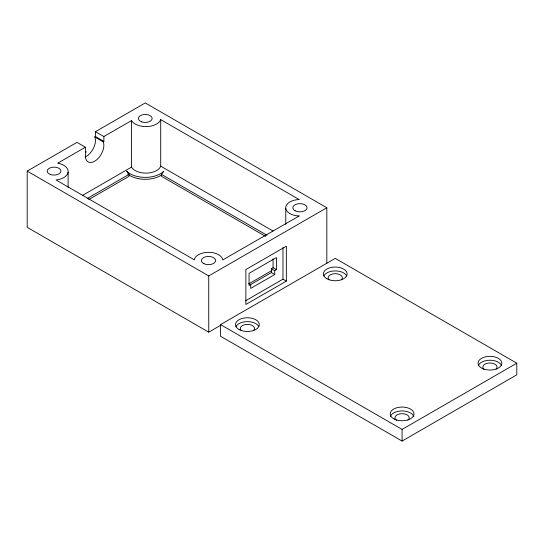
<?xml version="1.0" encoding="UTF-8"?>
<svg xmlns="http://www.w3.org/2000/svg" width="544" height="544" viewBox="0 0 544 544"><rect width="100%" height="100%" fill="white"/><g stroke="black" fill="none" stroke-linecap="round" stroke-linejoin="round"><path stroke-width="0.82" d="M265.526 236.368L161.534 176.331L161.534 174.393L163.832 171.19A21.44 12.376 0 0 1 126.704 171.19L129.003 174.393L129.003 176.331L88.781 199.553M220.483 325.387L208.753 332.166L27.2 227.344L27.2 171.108L76.996 142.358L85.394 147.206L85.394 152.055L86.108 151.64L85.707 152.986A13.063 7.541 -60 0 0 94.629 161.262A13.063 7.541 -60 0 0 103.55 142.684L103.149 141.8L94.758 136.952L95.472 136.537L103.87 141.386L103.87 136.537L131.505 120.584A15.144 8.745 0 0 0 146.751 126.568A15.144 8.745 0 0 0 160.711 119.612L299.234 199.587L298.411 199.58A14.253 8.228 0 0 0 285.702 207.57A14.253 8.228 0 0 0 297.765 215.886L299.268 215.907L222.734 259.937A14.253 8.228 0 0 0 209.331 252.328A14.253 8.228 0 0 0 194.521 259.005L194.432 259.896L56.052 180.003L59.5 179.364A15.15 8.745 0 0 0 68.136 171.02A15.15 8.745 0 0 0 58.092 163.227L57.725 163.18L85.394 147.206M95.472 136.537L95.472 131.689L145.268 102.938L326.822 207.76L326.822 263.16M103.149 141.8L103.87 141.386M82.321 195.52L131.505 167.13A15.144 8.745 0 0 0 146.751 173.114A15.144 8.745 0 0 0 160.711 166.158L273.013 230.996M87.319 198.458L129.003 174.393M27.2 171.108L208.753 275.924L326.822 207.76M271.395 268.688L273.074 267.723L276.434 269.661L276.434 257.543L249.057 273.346L249.057 285.464L271.395 272.571L274.754 274.509L274.754 270.633L271.395 268.688L271.395 272.571M249.2 283.601L272 270.436M274.754 270.633L276.434 269.661M274.754 274.509L250.736 288.374L250.736 284.498L248.724 283.336M245.453 300.832L282.982 279.16L286.341 281.105L286.341 246.194L245.868 269.566L245.868 304.47L286.341 281.105M220.538 324.605L335.247 258.38L516.8 363.195L516.8 374.836L402.091 441.062L220.538 336.24L220.538 324.605L402.091 429.427L516.8 363.195M95.472 131.689L103.87 136.537M161.534 174.393L266.995 235.273M94.758 136.952L95.159 137.836A13.063 7.541 -60 0 1 85.027 157.019M402.091 429.427L402.091 441.062M285.777 208.644L285.777 224.434M282.982 247.581L282.982 279.16M273.074 258.835L273.074 267.723M208.753 275.924L208.753 332.166M160.711 119.612L160.711 166.158M131.505 120.584L131.505 167.13M68.109 172.169L68.109 187.401M161.684 174.896A21.44 12.376 0 0 1 127.704 174.032M323.775 275.998A11.873 6.854 0 0 1 335.247 270.919A11.873 6.854 0 0 1 346.718 275.998M235.878 326.849A11.873 6.854 0 0 1 247.166 321.626A11.873 6.854 0 0 1 258.815 326.57M390.422 416.527A11.873 6.854 0 0 1 402.22 410.931A11.873 6.854 0 0 1 413.807 416.67M478.455 365.303A11.873 6.854 0 0 1 489.926 360.216A11.873 6.854 0 0 1 501.398 365.303M329.079 279.827A7.126 4.114 0 0 1 335.247 273.659A7.126 4.114 0 0 1 341.421 279.827M241.244 330.541A7.126 4.114 0 0 1 247.411 324.374A7.126 4.114 0 0 1 253.579 330.541M396.637 420.437A7.126 4.114 0 0 1 397.045 414.882A7.126 4.114 0 0 1 406.667 414.637A7.126 4.114 0 0 1 407.932 420.145M483.759 369.131A7.126 4.114 0 0 1 489.926 362.964A7.126 4.114 0 0 1 496.101 369.131M141.821 121.897A6.888 3.978 0 0 0 152.157 118.456A6.888 3.978 0 0 0 141.821 115.008A6.888 3.978 0 0 0 141.821 121.897M50.626 174.549A6.888 3.978 0 0 0 60.962 171.108A6.888 3.978 0 0 0 50.626 167.661A6.888 3.978 0 0 0 50.626 174.549M203.966 263.711A7.126 4.114 0 0 0 215.54 261.242A7.126 4.114 0 0 0 206.054 256.686A7.126 4.114 0 0 0 203.966 263.711M295.147 210.8A7.126 4.114 0 0 0 306.911 208.638A7.126 4.114 0 0 0 297.786 203.837A7.126 4.114 0 0 0 295.147 210.8M326.849 278.739A11.873 6.854 0 0 0 346.718 275.665A11.873 6.854 0 0 0 332.173 267.274A11.873 6.854 0 0 0 326.849 278.739M239.19 329.555A11.873 6.854 0 0 0 258.944 326.244A11.873 6.854 0 0 0 244.1 318.022A11.873 6.854 0 0 0 239.19 329.555M394.359 419.111A11.873 6.854 0 0 0 413.766 415.174A11.873 6.854 0 0 0 398.154 407.442A11.873 6.854 0 0 0 394.359 419.111M483.99 369.138A11.873 6.854 0 0 0 501.806 363.195A11.873 6.854 0 0 0 483.99 357.258A11.873 6.854 0 0 0 483.99 369.138"/></g></svg>
